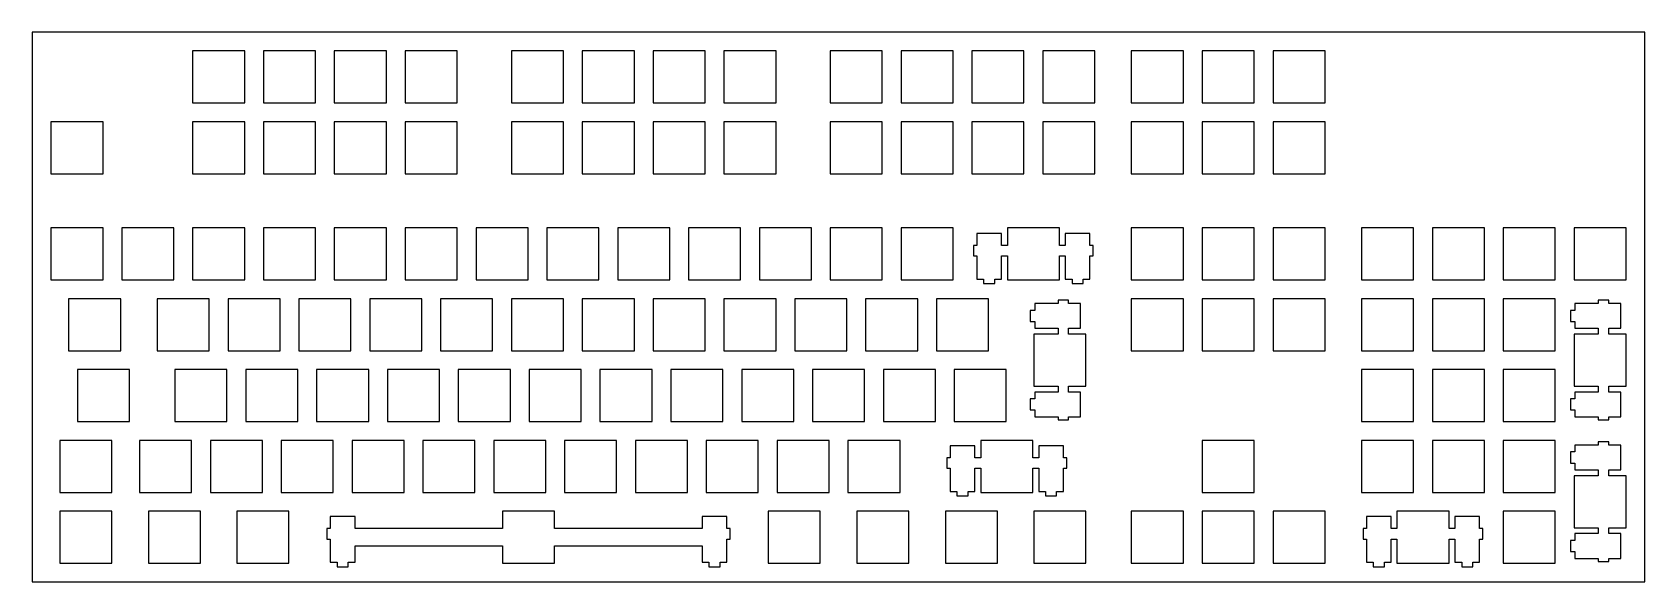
# Model space of a CAD drawing. Header units: millimetres. Extents: x 0 to 434, y 0 to 148.
import ezdxf

# ---------------------------------------------------------------- set-up
doc = ezdxf.new("R2010")
doc.units = ezdxf.units.MM
doc.layers.add('Layer1', color=7, linetype='CONTINUOUS')

msp = doc.modelspace()

# ---------------------------------------------------------------- linework, layer by layer
at = {"layer": 'Layer1'}
for points in [[(0, 0), (433.6, 0), (433.6, 147.85), (0, 147.85), (0, 0)], [(57.125, 142.825), (43.125, 142.825), (43.125, 128.825), (57.125, 128.825), (57.125, 142.825)], [(76.175, 142.825), (62.175, 142.825), (62.175, 128.825), (76.175, 128.825), (76.175, 142.825)], [(95.225, 142.825), (81.225, 142.825), (81.225, 128.825), (95.225, 128.825), (95.225, 142.825)], [(114.275, 142.825), (100.275, 142.825), (100.275, 128.825), (114.275, 128.825), (114.275, 142.825)], [(142.85, 142.825), (128.85, 142.825), (128.85, 128.825), (142.85, 128.825), (142.85, 142.825)], [(161.9, 142.825), (147.9, 142.825), (147.9, 128.825), (161.9, 128.825), (161.9, 142.825)], [(180.95, 142.825), (166.95, 142.825), (166.95, 128.825), (180.95, 128.825), (180.95, 142.825)], [(200, 142.825), (186, 142.825), (186, 128.825), (200, 128.825), (200, 142.825)], [(228.575, 142.825), (214.575, 142.825), (214.575, 128.825), (228.575, 128.825), (228.575, 142.825)], [(247.625, 142.825), (233.625, 142.825), (233.625, 128.825), (247.625, 128.825), (247.625, 142.825)], [(266.675, 142.825), (252.675, 142.825), (252.675, 128.825), (266.675, 128.825), (266.675, 142.825)], [(285.725, 142.825), (271.725, 142.825), (271.725, 128.825), (285.725, 128.825), (285.725, 142.825)], [(309.537, 142.825), (295.537, 142.825), (295.537, 128.825), (309.537, 128.825), (309.537, 142.825)], [(328.588, 142.825), (314.588, 142.825), (314.588, 128.825), (328.588, 128.825), (328.588, 142.825)], [(347.638, 142.825), (333.638, 142.825), (333.638, 128.825), (347.638, 128.825), (347.638, 142.825)], [(19.025, 123.775), (5.025, 123.775), (5.025, 109.775), (19.025, 109.775), (19.025, 123.775)], [(57.125, 123.775), (43.125, 123.775), (43.125, 109.775), (57.125, 109.775), (57.125, 123.775)], [(76.175, 123.775), (62.175, 123.775), (62.175, 109.775), (76.175, 109.775), (76.175, 123.775)], [(95.225, 123.775), (81.225, 123.775), (81.225, 109.775), (95.225, 109.775), (95.225, 123.775)], [(114.275, 123.775), (100.275, 123.775), (100.275, 109.775), (114.275, 109.775), (114.275, 123.775)], [(142.85, 123.775), (128.85, 123.775), (128.85, 109.775), (142.85, 109.775), (142.85, 123.775)], [(161.9, 123.775), (147.9, 123.775), (147.9, 109.775), (161.9, 109.775), (161.9, 123.775)], [(180.95, 123.775), (166.95, 123.775), (166.95, 109.775), (180.95, 109.775), (180.95, 123.775)], [(200, 123.775), (186, 123.775), (186, 109.775), (200, 109.775), (200, 123.775)], [(228.575, 123.775), (214.575, 123.775), (214.575, 109.775), (228.575, 109.775), (228.575, 123.775)], [(247.625, 123.775), (233.625, 123.775), (233.625, 109.775), (247.625, 109.775), (247.625, 123.775)], [(266.675, 123.775), (252.675, 123.775), (252.675, 109.775), (266.675, 109.775), (266.675, 123.775)], [(285.725, 123.775), (271.725, 123.775), (271.725, 109.775), (285.725, 109.775), (285.725, 123.775)], [(309.537, 123.775), (295.537, 123.775), (295.537, 109.775), (309.537, 109.775), (309.537, 123.775)], [(328.588, 123.775), (314.588, 123.775), (314.588, 109.775), (328.588, 109.775), (328.588, 123.775)], [(347.638, 123.775), (333.638, 123.775), (333.638, 109.775), (347.638, 109.775), (347.638, 123.775)], [(19.025, 95.2), (5.025, 95.2), (5.025, 81.2), (19.025, 81.2), (19.025, 95.2)], [(38.075, 95.2), (24.075, 95.2), (24.075, 81.2), (38.075, 81.2), (38.075, 95.2)], [(57.125, 95.2), (43.125, 95.2), (43.125, 81.2), (57.125, 81.2), (57.125, 95.2)], [(76.175, 95.2), (62.175, 95.2), (62.175, 81.2), (76.175, 81.2), (76.175, 95.2)], [(95.225, 95.2), (81.225, 95.2), (81.225, 81.2), (95.225, 81.2), (95.225, 95.2)], [(114.275, 95.2), (100.275, 95.2), (100.275, 81.2), (114.275, 81.2), (114.275, 95.2)], [(133.325, 95.2), (119.325, 95.2), (119.325, 81.2), (133.325, 81.2), (133.325, 95.2)], [(152.375, 95.2), (138.375, 95.2), (138.375, 81.2), (152.375, 81.2), (152.375, 95.2)], [(171.425, 95.2), (157.425, 95.2), (157.425, 81.2), (171.425, 81.2), (171.425, 95.2)], [(190.475, 95.2), (176.475, 95.2), (176.475, 81.2), (190.475, 81.2), (190.475, 95.2)], [(209.525, 95.2), (195.525, 95.2), (195.525, 81.2), (209.525, 81.2), (209.525, 95.2)], [(228.575, 95.2), (214.575, 95.2), (214.575, 81.2), (228.575, 81.2), (228.575, 95.2)], [(247.625, 95.2), (233.625, 95.2), (233.625, 81.2), (247.625, 81.2), (247.625, 95.2)], [(258.8, 81.43), (260.625, 81.43), (260.625, 87.7), (262.2, 87.7), (262.2, 81.2), (276.2, 81.2), (276.2, 87.7), (277.775, 87.7), (277.775, 81.43), (279.6, 81.43), (279.6, 80.23), (282.6, 80.23), (282.6, 81.43), (284.425, 81.43), (284.425, 87.7), (285.3, 87.7), (285.3, 90.5), (284.425, 90.5), (284.425, 93.73), (277.775, 93.73), (277.775, 90.5), (276.2, 90.5), (276.2, 95.2), (262.2, 95.2), (262.2, 90.5), (260.625, 90.5), (260.625, 93.73), (253.975, 93.73), (253.975, 90.5), (253.1, 90.5), (253.1, 87.7), (253.975, 87.7), (253.975, 81.43), (255.8, 81.43), (255.8, 80.23), (258.8, 80.23), (258.8, 81.43)], [(309.537, 95.2), (295.537, 95.2), (295.537, 81.2), (309.537, 81.2), (309.537, 95.2)], [(328.588, 95.2), (314.588, 95.2), (314.588, 81.2), (328.588, 81.2), (328.588, 95.2)], [(347.638, 95.2), (333.638, 95.2), (333.638, 81.2), (347.638, 81.2), (347.638, 95.2)], [(371.45, 95.2), (357.45, 95.2), (357.45, 81.2), (371.45, 81.2), (371.45, 95.2)], [(390.5, 95.2), (376.5, 95.2), (376.5, 81.2), (390.5, 81.2), (390.5, 95.2)], [(409.55, 95.2), (395.55, 95.2), (395.55, 81.2), (409.55, 81.2), (409.55, 95.2)], [(428.6, 95.2), (414.6, 95.2), (414.6, 81.2), (428.6, 81.2), (428.6, 95.2)], [(23.788, 76.15), (9.788, 76.15), (9.788, 62.15), (23.788, 62.15), (23.788, 76.15)], [(47.6, 76.15), (33.6, 76.15), (33.6, 62.15), (47.6, 62.15), (47.6, 76.15)], [(66.65, 76.15), (52.65, 76.15), (52.65, 62.15), (66.65, 62.15), (66.65, 76.15)], [(85.7, 76.15), (71.7, 76.15), (71.7, 62.15), (85.7, 62.15), (85.7, 76.15)], [(104.75, 76.15), (90.75, 76.15), (90.75, 62.15), (104.75, 62.15), (104.75, 76.15)], [(123.8, 76.15), (109.8, 76.15), (109.8, 62.15), (123.8, 62.15), (123.8, 76.15)], [(142.85, 76.15), (128.85, 76.15), (128.85, 62.15), (142.85, 62.15), (142.85, 76.15)], [(161.9, 76.15), (147.9, 76.15), (147.9, 62.15), (161.9, 62.15), (161.9, 76.15)], [(180.95, 76.15), (166.95, 76.15), (166.95, 62.15), (180.95, 62.15), (180.95, 76.15)], [(200, 76.15), (186, 76.15), (186, 62.15), (200, 62.15), (200, 76.15)], [(219.05, 76.15), (205.05, 76.15), (205.05, 62.15), (219.05, 62.15), (219.05, 76.15)], [(238.1, 76.15), (224.1, 76.15), (224.1, 62.15), (238.1, 62.15), (238.1, 76.15)], [(257.15, 76.15), (243.15, 76.15), (243.15, 62.15), (257.15, 62.15), (257.15, 76.15)], [(269.5737, 70.0247), (269.5737, 68.1997), (275.8438, 68.1997), (275.8438, 66.6248), (269.3438, 66.6248), (269.3438, 52.6248), (275.8438, 52.6248), (275.8438, 51.0498), (269.5738, 51.0498), (269.5738, 49.2247), (268.3738, 49.2247), (268.3738, 46.2247), (269.5738, 46.2247), (269.5738, 44.3997), (275.8438, 44.3997), (275.8438, 43.5247), (278.6438, 43.5247), (278.6438, 44.3997), (281.8738, 44.3997), (281.8738, 51.0498), (278.6438, 51.0498), (278.6438, 52.6248), (283.3438, 52.6248), (283.3438, 66.6248), (278.6438, 66.6248), (278.6438, 68.1997), (281.8737, 68.1997), (281.8737, 74.8497), (278.6438, 74.8497), (278.6438, 75.7247), (275.8438, 75.7247), (275.8438, 74.8497), (269.5737, 74.8497), (269.5737, 73.0247), (268.3737, 73.0247), (268.3737, 70.0247), (269.5737, 70.0247)], [(309.537, 76.15), (295.537, 76.15), (295.537, 62.15), (309.537, 62.15), (309.537, 76.15)], [(328.588, 76.15), (314.588, 76.15), (314.588, 62.15), (328.588, 62.15), (328.588, 76.15)], [(347.638, 76.15), (333.638, 76.15), (333.638, 62.15), (347.638, 62.15), (347.638, 76.15)], [(371.45, 76.15), (357.45, 76.15), (357.45, 62.15), (371.45, 62.15), (371.45, 76.15)], [(390.5, 76.15), (376.5, 76.15), (376.5, 62.15), (390.5, 62.15), (390.5, 76.15)], [(409.55, 76.15), (395.55, 76.15), (395.55, 62.15), (409.55, 62.15), (409.55, 76.15)], [(414.83, 70.025), (414.83, 68.2), (421.1, 68.2), (421.1, 66.625), (414.6, 66.625), (414.6, 52.625), (421.1, 52.625), (421.1, 51.05), (414.83, 51.05), (414.83, 49.225), (413.63, 49.225), (413.63, 46.225), (414.83, 46.225), (414.83, 44.4), (421.1, 44.4), (421.1, 43.525), (423.9, 43.525), (423.9, 44.4), (427.13, 44.4), (427.13, 51.05), (423.9, 51.05), (423.9, 52.625), (428.6, 52.625), (428.6, 66.625), (423.9, 66.625), (423.9, 68.2), (427.13, 68.2), (427.13, 74.85), (423.9, 74.85), (423.9, 75.725), (421.1, 75.725), (421.1, 74.85), (414.83, 74.85), (414.83, 73.025), (413.63, 73.025), (413.63, 70.025), (414.83, 70.025)], [(26.169, 57.1), (12.169, 57.1), (12.169, 43.1), (26.169, 43.1), (26.169, 57.1)], [(52.363, 57.1), (38.363, 57.1), (38.363, 43.1), (52.363, 43.1), (52.363, 57.1)], [(71.413, 57.1), (57.413, 57.1), (57.413, 43.1), (71.413, 43.1), (71.413, 57.1)], [(90.463, 57.1), (76.463, 57.1), (76.463, 43.1), (90.463, 43.1), (90.463, 57.1)], [(109.513, 57.1), (95.513, 57.1), (95.513, 43.1), (109.513, 43.1), (109.513, 57.1)], [(128.563, 57.1), (114.563, 57.1), (114.563, 43.1), (128.563, 43.1), (128.563, 57.1)], [(147.613, 57.1), (133.613, 57.1), (133.613, 43.1), (147.613, 43.1), (147.613, 57.1)], [(166.663, 57.1), (152.663, 57.1), (152.663, 43.1), (166.663, 43.1), (166.663, 57.1)], [(185.713, 57.1), (171.713, 57.1), (171.713, 43.1), (185.713, 43.1), (185.713, 57.1)], [(204.763, 57.1), (190.763, 57.1), (190.763, 43.1), (204.763, 43.1), (204.763, 57.1)], [(223.813, 57.1), (209.813, 57.1), (209.813, 43.1), (223.813, 43.1), (223.813, 57.1)], [(242.863, 57.1), (228.863, 57.1), (228.863, 43.1), (242.863, 43.1), (242.863, 57.1)], [(261.913, 57.1), (247.913, 57.1), (247.913, 43.1), (261.913, 43.1), (261.913, 57.1)], [(371.45, 57.1), (357.45, 57.1), (357.45, 43.1), (371.45, 43.1), (371.45, 57.1)], [(390.5, 57.1), (376.5, 57.1), (376.5, 43.1), (390.5, 43.1), (390.5, 57.1)], [(409.55, 57.1), (395.55, 57.1), (395.55, 43.1), (409.55, 43.1), (409.55, 57.1)], [(21.406, 38.05), (7.406, 38.05), (7.406, 24.05), (21.406, 24.05), (21.406, 38.05)], [(42.838, 38.05), (28.838, 38.05), (28.838, 24.05), (42.838, 24.05), (42.838, 38.05)], [(61.888, 38.05), (47.888, 38.05), (47.888, 24.05), (61.888, 24.05), (61.888, 38.05)], [(80.938, 38.05), (66.938, 38.05), (66.938, 24.05), (80.938, 24.05), (80.938, 38.05)], [(99.988, 38.05), (85.988, 38.05), (85.988, 24.05), (99.988, 24.05), (99.988, 38.05)], [(119.038, 38.05), (105.038, 38.05), (105.038, 24.05), (119.038, 24.05), (119.038, 38.05)], [(138.088, 38.05), (124.088, 38.05), (124.088, 24.05), (138.088, 24.05), (138.088, 38.05)], [(157.138, 38.05), (143.138, 38.05), (143.138, 24.05), (157.138, 24.05), (157.138, 38.05)], [(176.188, 38.05), (162.188, 38.05), (162.188, 24.05), (176.188, 24.05), (176.188, 38.05)], [(195.238, 38.05), (181.238, 38.05), (181.238, 24.05), (195.238, 24.05), (195.238, 38.05)], [(214.288, 38.05), (200.288, 38.05), (200.288, 24.05), (214.288, 24.05), (214.288, 38.05)], [(233.338, 38.05), (219.338, 38.05), (219.338, 24.05), (233.338, 24.05), (233.338, 38.05)], [(251.656, 24.28), (253.481, 24.28), (253.481, 30.55), (255.056, 30.55), (255.056, 24.05), (269.056, 24.05), (269.056, 30.55), (270.631, 30.55), (270.631, 24.28), (272.456, 24.28), (272.456, 23.08), (275.456, 23.08), (275.456, 24.28), (277.281, 24.28), (277.281, 30.55), (278.156, 30.55), (278.156, 33.35), (277.281, 33.35), (277.281, 36.58), (270.631, 36.58), (270.631, 33.35), (269.056, 33.35), (269.056, 38.05), (255.056, 38.05), (255.056, 33.35), (253.481, 33.35), (253.481, 36.58), (246.831, 36.58), (246.831, 33.35), (245.956, 33.35), (245.956, 30.55), (246.831, 30.55), (246.831, 24.28), (248.656, 24.28), (248.656, 23.08), (251.656, 23.08), (251.656, 24.28)], [(328.588, 38.05), (314.588, 38.05), (314.588, 24.05), (328.588, 24.05), (328.588, 38.05)], [(371.45, 38.05), (357.45, 38.05), (357.45, 24.05), (371.45, 24.05), (371.45, 38.05)], [(390.5, 38.05), (376.5, 38.05), (376.5, 24.05), (390.5, 24.05), (390.5, 38.05)], [(409.55, 38.05), (395.55, 38.05), (395.55, 24.05), (409.55, 24.05), (409.55, 38.05)], [(414.83, 31.925), (414.83, 30.1), (421.1, 30.1), (421.1, 28.525), (414.6, 28.525), (414.6, 14.525), (421.1, 14.525), (421.1, 12.95), (414.83, 12.95), (414.83, 11.125), (413.63, 11.125), (413.63, 8.125), (414.83, 8.125), (414.83, 6.3), (421.1, 6.3), (421.1, 5.425), (423.9, 5.425), (423.9, 6.3), (427.13, 6.3), (427.13, 12.95), (423.9, 12.95), (423.9, 14.525), (428.6, 14.525), (428.6, 28.525), (423.9, 28.525), (423.9, 30.1), (427.13, 30.1), (427.13, 36.75), (423.9, 36.75), (423.9, 37.625), (421.1, 37.625), (421.1, 36.75), (414.83, 36.75), (414.83, 34.925), (413.63, 34.925), (413.63, 31.925), (414.83, 31.925)], [(21.406, 19), (7.406, 19), (7.406, 5), (21.406, 5), (21.406, 19)], [(45.219, 19), (31.219, 19), (31.219, 5), (45.219, 5), (45.219, 19)], [(69.031, 19), (55.031, 19), (55.031, 5), (69.031, 5), (69.031, 19)], [(84.969, 5.23), (86.794, 5.23), (86.794, 9.7), (126.469, 9.7), (126.469, 5), (140.469, 5), (140.469, 9.7), (180.144, 9.7), (180.144, 5.23), (181.969, 5.23), (181.969, 4.03), (184.969, 4.03), (184.969, 5.23), (186.794, 5.23), (186.794, 11.5), (187.694, 11.5), (187.694, 14.3), (186.794, 14.3), (186.794, 17.53), (180.144, 17.53), (180.144, 14.3), (140.469, 14.3), (140.469, 19), (126.469, 19), (126.469, 14.3), (86.794, 14.3), (86.794, 17.53), (80.144, 17.53), (80.144, 14.3), (79.244, 14.3), (79.244, 11.5), (80.144, 11.5), (80.144, 5.23), (81.969, 5.23), (81.969, 4.03), (84.969, 4.03), (84.969, 5.23)], [(211.906, 19), (197.906, 19), (197.906, 5), (211.906, 5), (211.906, 19)], [(235.719, 19), (221.719, 19), (221.719, 5), (235.719, 5), (235.719, 19)], [(259.531, 19), (245.531, 19), (245.531, 5), (259.531, 5), (259.531, 19)], [(283.344, 19), (269.344, 19), (269.344, 5), (283.344, 5), (283.344, 19)], [(309.537, 19), (295.537, 19), (295.537, 5), (309.537, 5), (309.537, 19)], [(328.588, 19), (314.588, 19), (314.588, 5), (328.588, 5), (328.588, 19)], [(347.638, 19), (333.638, 19), (333.638, 5), (347.638, 5), (347.638, 19)], [(363.575, 5.23), (365.4, 5.23), (365.4, 11.5), (366.975, 11.5), (366.975, 5), (380.975, 5), (380.975, 11.5), (382.55, 11.5), (382.55, 5.23), (384.375, 5.23), (384.375, 4.03), (387.375, 4.03), (387.375, 5.23), (389.2, 5.23), (389.2, 11.5), (390.075, 11.5), (390.075, 14.3), (389.2, 14.3), (389.2, 17.53), (382.55, 17.53), (382.55, 14.3), (380.975, 14.3), (380.975, 19), (366.975, 19), (366.975, 14.3), (365.4, 14.3), (365.4, 17.53), (358.75, 17.53), (358.75, 14.3), (357.875, 14.3), (357.875, 11.5), (358.75, 11.5), (358.75, 5.23), (360.575, 5.23), (360.575, 4.03), (363.575, 4.03), (363.575, 5.23)], [(409.55, 19), (395.55, 19), (395.55, 5), (409.55, 5), (409.55, 19)]]:
    msp.add_lwpolyline(points, close=True, dxfattribs=at)

doc.saveas('drawing.dxf')
